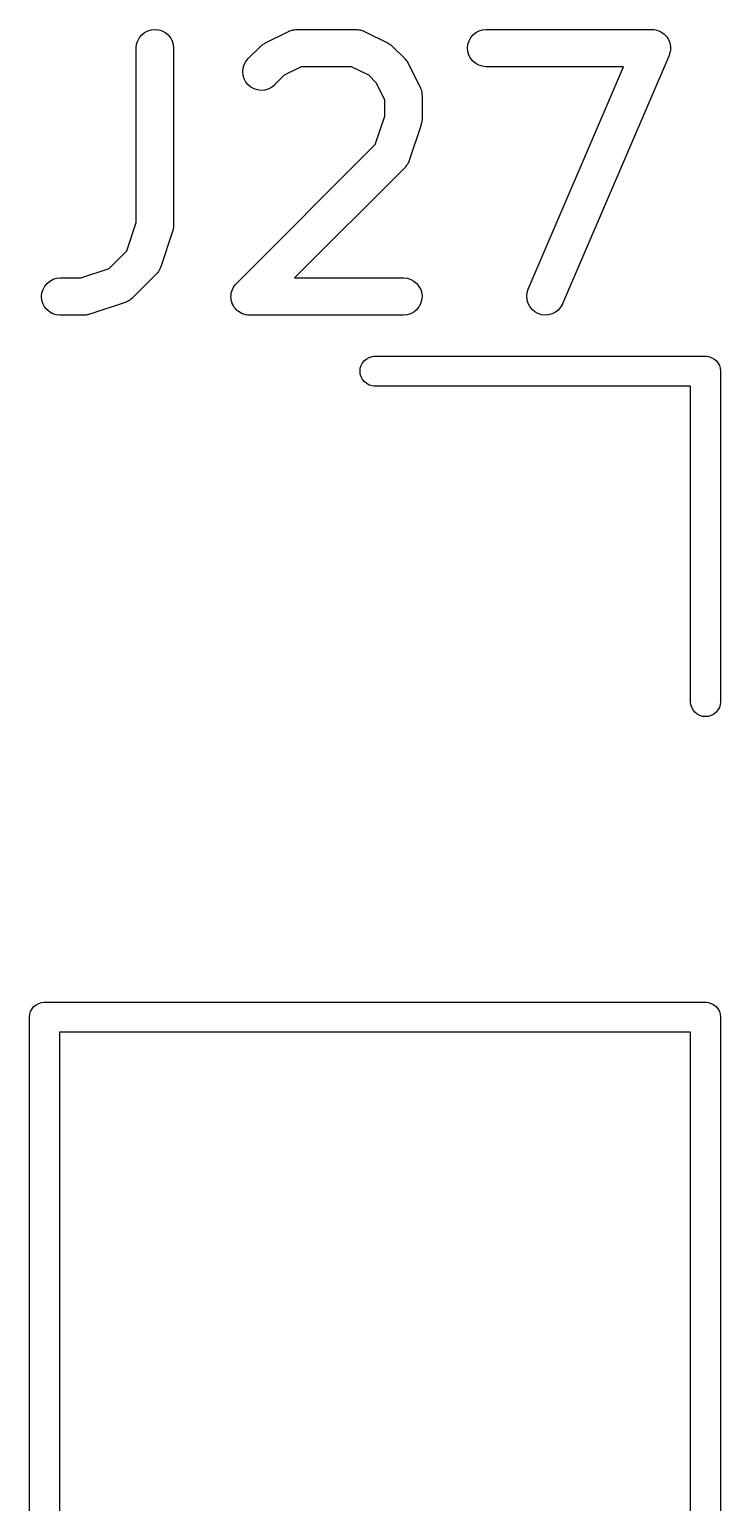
# Model space of a CAD drawing. Extents: x 4.1 to 76.2, y 7.7 to 62.
# Drawn here: x 73.41 to 76.19, y 39.98 to 45.91 of the extents above; entities that cross this region are included whole.
import ezdxf

# ---------------------------------------------------------------- set-up
doc = ezdxf.new("R2010")
doc.units = 0
doc.layers.add('BLACK', color=7, linetype='CONTINUOUS')

msp = doc.modelspace()

# ---------------------------------------------------------------- linework, layer by layer
at = {"layer": 'BLACK', "linetype": 'CONTINUOUS'}
for p, q in [((73.8554, 45.8782), (73.8648, 45.8894)), ((73.8648, 45.8894), (73.8762, 45.8986)), ((73.8762, 45.8986), (73.8892, 45.9054)), ((73.8892, 45.9054), (73.9032, 45.9095)), ((73.9032, 45.9095), (73.9178, 45.9108)), ((73.9178, 45.9108), (73.9324, 45.9093)), ((73.9324, 45.9093), (73.9463, 45.905)), ((73.9463, 45.905), (73.9592, 45.898)), ((73.9592, 45.898), (73.9705, 45.8887)), ((73.9705, 45.8887), (73.9797, 45.8773)), ((74.3599, 45.8553), (74.4552, 45.9029)), ((74.4552, 45.9029), (74.4561, 45.9034)), ((74.4561, 45.9034), (74.4582, 45.9041)), ((74.4582, 45.9041), (74.4601, 45.9052)), ((74.4601, 45.9052), (74.465, 45.9066)), ((74.465, 45.9066), (74.4698, 45.9084)), ((74.4698, 45.9084), (74.472, 45.9088)), ((74.472, 45.9088), (74.4741, 45.9094)), ((74.4741, 45.9094), (74.4792, 45.9099)), ((74.4792, 45.9099), (74.4843, 45.9107)), ((74.4843, 45.9107), (74.4865, 45.9106)), ((74.4865, 45.9106), (74.4887, 45.9108)), ((74.4887, 45.9108), (74.7268, 45.9108)), ((74.7268, 45.9108), (74.7278, 45.9108)), ((74.7278, 45.9108), (74.73, 45.9106)), ((74.73, 45.9106), (74.7322, 45.9106)), ((74.7322, 45.9106), (74.7373, 45.9098)), ((74.7373, 45.9098), (74.7424, 45.9092)), ((74.7424, 45.9092), (74.7445, 45.9085)), ((74.7445, 45.9085), (74.7467, 45.9081)), ((74.7467, 45.9081), (74.7515, 45.9063)), ((74.7515, 45.9063), (74.7563, 45.9048)), ((74.7563, 45.9048), (74.7583, 45.9037)), ((74.7583, 45.9037), (74.7603, 45.9029)), ((74.7603, 45.9029), (74.8556, 45.8553)), ((75.1884, 45.8778), (75.1978, 45.889)), ((75.1978, 45.889), (75.2091, 45.8983)), ((75.2091, 45.8983), (75.222, 45.9052)), ((75.222, 45.9052), (75.236, 45.9094)), ((75.236, 45.9094), (75.2506, 45.9108)), ((75.2506, 45.9108), (75.9173, 45.9108)), ((75.9173, 45.9108), (75.9183, 45.9108)), ((75.9183, 45.9108), (75.9186, 45.9108)), ((75.9186, 45.9108), (75.9188, 45.9108)), ((75.9188, 45.9108), (75.926, 45.91)), ((75.926, 45.91), (75.9329, 45.9092)), ((75.9329, 45.9092), (75.9331, 45.9091)), ((75.9331, 45.9091), (75.9334, 45.9091)), ((75.9334, 45.9091), (75.9402, 45.9069)), ((75.9402, 45.9069), (75.9468, 45.9048)), ((75.9468, 45.9048), (75.947, 45.9046)), ((75.947, 45.9046), (75.9473, 45.9045)), ((75.9473, 45.9045), (75.9534, 45.9011)), ((75.9534, 45.9011), (75.9596, 45.8977)), ((75.9596, 45.8977), (75.9599, 45.8975)), ((75.9599, 45.8975), (75.9601, 45.8974)), ((75.9601, 45.8974), (75.9654, 45.8928)), ((75.9654, 45.8928), (75.9709, 45.8883)), ((75.9709, 45.8883), (75.971, 45.8881)), ((75.971, 45.8881), (75.9712, 45.8879)), ((75.9712, 45.8879), (75.9757, 45.8823)), ((73.8423, 45.8369), (73.8439, 45.8514)), ((73.8423, 45.8358), (73.8423, 45.8369)), ((73.8423, 45.1337), (73.8423, 45.8358)), ((73.8439, 45.8514), (73.8483, 45.8654)), ((73.8483, 45.8654), (73.8554, 45.8782)), ((73.9797, 45.8773), (73.9866, 45.8644)), ((73.9866, 45.8644), (73.9908, 45.8504)), ((73.9908, 45.8504), (73.9923, 45.8358)), ((73.9923, 45.8358), (73.9923, 45.1215)), ((74.2928, 45.7936), (74.3404, 45.8412)), ((74.3404, 45.8412), (74.3412, 45.842)), ((74.3412, 45.842), (74.3445, 45.8446)), ((74.3445, 45.8446), (74.3475, 45.8475)), ((74.3475, 45.8475), (74.3502, 45.8492)), ((74.3502, 45.8492), (74.3526, 45.8511)), ((74.3526, 45.8511), (74.3564, 45.853)), ((74.3564, 45.853), (74.3599, 45.8553)), ((74.8556, 45.8553), (74.8565, 45.8548)), ((74.8565, 45.8548), (74.86, 45.8525)), ((74.86, 45.8525), (74.8638, 45.8505)), ((74.8638, 45.8505), (74.8662, 45.8485)), ((74.8662, 45.8485), (74.8688, 45.8468)), ((74.8688, 45.8468), (74.8718, 45.8439)), ((74.8718, 45.8439), (74.8751, 45.8412)), ((74.8751, 45.8412), (74.9227, 45.7936)), ((75.1756, 45.8363), (75.1771, 45.8509)), ((75.1769, 45.8218), (75.1756, 45.8363)), ((75.1771, 45.8509), (75.1815, 45.8649)), ((75.1815, 45.8649), (75.1884, 45.8778)), ((75.9757, 45.8823), (75.98, 45.8769)), ((75.98, 45.8769), (75.9802, 45.8767)), ((75.9802, 45.8767), (75.9803, 45.8764)), ((75.9803, 45.8764), (75.9836, 45.8701)), ((75.9836, 45.8701), (75.9868, 45.8639)), ((75.9868, 45.8639), (75.9869, 45.8637)), ((75.9869, 45.8637), (75.987, 45.8634)), ((75.987, 45.8634), (75.9889, 45.8567)), ((75.9889, 45.8567), (75.9909, 45.8499)), ((75.9909, 45.8499), (75.991, 45.8496)), ((75.991, 45.8496), (75.991, 45.8494)), ((75.991, 45.8494), (75.9916, 45.8424)), ((75.9923, 45.8348), (75.9915, 45.8277)), ((75.9916, 45.8424), (75.9923, 45.8353)), ((75.9923, 45.8353), (75.9922, 45.835)), ((75.9922, 45.835), (75.9923, 45.8348)), ((74.2723, 45.7554), (74.2766, 45.7694)), ((74.2766, 45.7694), (74.2835, 45.7823)), ((74.2835, 45.7823), (74.2928, 45.7936)), ((74.9227, 45.7936), (74.9234, 45.7929)), ((74.9234, 45.7929), (74.9261, 45.7896)), ((74.9261, 45.7896), (74.9289, 45.7865)), ((74.9289, 45.7865), (74.9306, 45.7839)), ((74.9306, 45.7839), (74.9326, 45.7814)), ((74.9326, 45.7814), (74.9345, 45.7777)), ((74.9345, 45.7777), (74.9367, 45.7741)), ((74.9367, 45.7741), (74.9844, 45.6789)), ((75.1811, 45.8077), (75.1769, 45.8218)), ((75.1879, 45.7948), (75.1811, 45.8077)), ((75.197, 45.7833), (75.1879, 45.7948)), ((75.2082, 45.7739), (75.197, 45.7833)), ((75.2211, 45.7669), (75.2082, 45.7739)), ((75.9862, 45.8063), (75.5576, 44.8063)), ((75.9863, 45.8065), (75.9862, 45.8063)), ((75.9864, 45.8068), (75.9863, 45.8065)), ((75.9885, 45.8135), (75.9864, 45.8068)), ((75.9906, 45.8202), (75.9885, 45.8135)), ((75.9907, 45.8205), (75.9906, 45.8202)), ((75.9915, 45.8277), (75.9907, 45.8207)), ((75.9907, 45.8207), (75.9907, 45.8205)), ((74.2708, 45.7408), (74.2723, 45.7554)), ((74.2722, 45.7263), (74.2708, 45.7408)), ((74.2764, 45.7122), (74.2722, 45.7263)), ((74.2832, 45.6993), (74.2764, 45.7122)), ((74.4379, 45.7266), (74.3989, 45.6875)), ((74.5064, 45.7608), (74.4379, 45.7266)), ((74.7091, 45.7608), (74.5064, 45.7608)), ((74.7776, 45.7266), (74.7091, 45.7608)), ((74.808, 45.6962), (74.7776, 45.7266)), ((75.235, 45.7625), (75.2211, 45.7669)), ((75.2496, 45.7608), (75.235, 45.7625)), ((75.2506, 45.7608), (75.2496, 45.7608)), ((75.8035, 45.7608), (75.2506, 45.7608)), ((75.4198, 44.8654), (75.8035, 45.7608)), ((74.2924, 45.6879), (74.2832, 45.6993)), ((74.3037, 45.6785), (74.2924, 45.6879)), ((74.3165, 45.6715), (74.3037, 45.6785)), ((74.3305, 45.6672), (74.3165, 45.6715)), ((74.3451, 45.6656), (74.3305, 45.6672)), ((74.3596, 45.6669), (74.3451, 45.6656)), ((74.3737, 45.6709), (74.3596, 45.6669)), ((74.3867, 45.6777), (74.3737, 45.6709)), ((74.3981, 45.6868), (74.3867, 45.6777)), ((74.3989, 45.6875), (74.3981, 45.6868)), ((74.8423, 45.6276), (74.808, 45.6962)), ((74.9844, 45.6789), (74.9848, 45.6779)), ((74.9848, 45.6779), (74.9856, 45.6759)), ((74.9856, 45.6759), (74.9866, 45.6739)), ((74.9866, 45.6739), (74.9881, 45.669)), ((74.9881, 45.669), (74.9899, 45.6642)), ((74.9899, 45.6642), (74.9902, 45.662)), ((74.9902, 45.662), (74.9908, 45.6599)), ((74.9908, 45.6599), (74.9913, 45.6548)), ((74.9913, 45.6548), (74.9921, 45.6497)), ((74.8423, 45.5623), (74.8423, 45.6276)), ((74.9921, 45.6497), (74.9921, 45.6475)), ((74.9921, 45.6475), (74.9923, 45.6453)), ((74.9923, 45.6453), (74.9923, 45.5501)), ((74.8041, 45.4478), (74.8423, 45.5623)), ((74.9906, 45.5345), (74.9894, 45.5305)), ((74.991, 45.5376), (74.9906, 45.5345)), ((74.9917, 45.5407), (74.991, 45.5376)), ((74.9918, 45.5449), (74.9917, 45.5407)), ((74.9923, 45.5491), (74.9918, 45.5449)), ((74.9923, 45.5501), (74.9923, 45.5491)), ((74.9884, 45.5264), (74.9408, 45.3835)), ((74.9894, 45.5305), (74.9884, 45.5264)), ((74.2452, 44.8889), (74.8041, 45.4478)), ((74.9227, 45.3542), (74.4793, 44.9108)), ((74.9241, 45.3559), (74.9227, 45.3542)), ((74.9257, 45.3574), (74.9241, 45.3559)), ((74.9287, 45.3616), (74.9257, 45.3574)), ((74.932, 45.3655), (74.9287, 45.3616)), ((74.933, 45.3675), (74.932, 45.3655)), ((74.9343, 45.3693), (74.933, 45.3675)), ((74.9365, 45.3739), (74.9343, 45.3693)), ((74.9389, 45.3784), (74.9365, 45.3739)), ((74.9395, 45.3805), (74.9389, 45.3784)), ((74.9405, 45.3825), (74.9395, 45.3805)), ((74.9408, 45.3835), (74.9405, 45.3825)), ((73.8041, 45.0192), (73.8423, 45.1337)), ((73.9923, 45.1205), (73.9918, 45.1163)), ((73.9923, 45.1215), (73.9923, 45.1205)), ((73.9884, 45.0978), (73.9408, 44.955)), ((73.9894, 45.1019), (73.9884, 45.0978)), ((73.9906, 45.1059), (73.9894, 45.1019)), ((73.991, 45.109), (73.9906, 45.1059)), ((73.9917, 45.1121), (73.991, 45.109)), ((73.9918, 45.1163), (73.9917, 45.1121)), ((73.7339, 44.949), (73.8041, 45.0192)), ((73.6194, 44.9108), (73.7339, 44.949)), ((73.933, 44.9389), (73.932, 44.937)), ((73.9343, 44.9407), (73.933, 44.9389)), ((73.9365, 44.9453), (73.9343, 44.9407)), ((73.9389, 44.9499), (73.9365, 44.9453)), ((73.9395, 44.952), (73.9389, 44.9499)), ((73.9405, 44.954), (73.9395, 44.952)), ((73.9408, 44.955), (73.9405, 44.954)), ((73.4741, 44.8778), (73.4835, 44.889)), ((73.4835, 44.889), (73.4948, 44.8983)), ((73.4948, 44.8983), (73.5077, 44.9052)), ((73.5077, 44.9052), (73.5218, 44.9094)), ((73.5218, 44.9094), (73.5363, 44.9108)), ((73.5363, 44.9108), (73.6194, 44.9108)), ((73.9227, 44.9256), (73.8275, 44.8304)), ((73.9241, 44.9273), (73.9227, 44.9256)), ((73.9257, 44.9288), (73.9241, 44.9273)), ((73.9287, 44.933), (73.9257, 44.9288)), ((73.932, 44.937), (73.9287, 44.933)), ((74.236, 44.8778), (74.2407, 44.8833)), ((74.2407, 44.8833), (74.2452, 44.8889)), ((74.4793, 44.9108), (74.9173, 44.9108)), ((74.9173, 44.9108), (74.9183, 44.9108)), ((74.9183, 44.9108), (74.9329, 44.9092)), ((74.9329, 44.9092), (74.9468, 44.9048)), ((74.9468, 44.9048), (74.9596, 44.8977)), ((74.9596, 44.8977), (74.9709, 44.8883)), ((74.9709, 44.8883), (74.98, 44.8769)), ((73.4613, 44.8363), (73.4629, 44.8509)), ((73.4627, 44.8218), (73.4613, 44.8363)), ((73.4668, 44.8077), (73.4627, 44.8218)), ((73.4629, 44.8509), (73.4672, 44.8649)), ((73.4672, 44.8649), (73.4741, 44.8778)), ((73.8153, 44.8205), (73.8133, 44.8195)), ((73.8193, 44.8237), (73.8153, 44.8205)), ((73.8235, 44.8267), (73.8193, 44.8237)), ((73.825, 44.8283), (73.8235, 44.8267)), ((73.8267, 44.8297), (73.825, 44.8283)), ((73.8275, 44.8304), (73.8267, 44.8297)), ((74.2232, 44.8363), (74.224, 44.8434)), ((74.2232, 44.8362), (74.2232, 44.8363)), ((74.2232, 44.8361), (74.2232, 44.8362)), ((74.2239, 44.8289), (74.2232, 44.8361)), ((74.2246, 44.8218), (74.2239, 44.8289)), ((74.224, 44.8434), (74.2247, 44.8506)), ((74.2246, 44.8216), (74.2246, 44.8218)), ((74.2246, 44.8215), (74.2246, 44.8216)), ((74.2267, 44.8146), (74.2246, 44.8215)), ((74.2247, 44.8508), (74.2248, 44.8509)), ((74.2247, 44.8506), (74.2247, 44.8508)), ((74.2248, 44.8509), (74.2269, 44.8578)), ((74.2269, 44.8578), (74.229, 44.8646)), ((74.229, 44.8648), (74.2291, 44.8649)), ((74.229, 44.8646), (74.229, 44.8648)), ((74.2291, 44.8649), (74.2325, 44.8712)), ((74.2325, 44.8712), (74.2359, 44.8775)), ((74.2359, 44.8775), (74.236, 44.8776)), ((74.236, 44.8776), (74.236, 44.8778)), ((74.98, 44.8769), (74.9868, 44.8639)), ((74.9907, 44.8207), (74.9864, 44.8068)), ((74.9868, 44.8639), (74.9909, 44.8499)), ((74.9923, 44.8353), (74.9907, 44.8207)), ((74.9909, 44.8499), (74.9923, 44.8353)), ((75.4137, 44.8369), (75.4153, 44.8514)), ((75.4149, 44.8223), (75.4137, 44.8369)), ((75.419, 44.8082), (75.4149, 44.8223)), ((75.4153, 44.8514), (75.4198, 44.8654)), ((73.4736, 44.7948), (73.4668, 44.8077)), ((73.4827, 44.7833), (73.4736, 44.7948)), ((73.4939, 44.7739), (73.4827, 44.7833)), ((73.5068, 44.7669), (73.4939, 44.7739)), ((73.5207, 44.7625), (73.5068, 44.7669)), ((73.5353, 44.7608), (73.5207, 44.7625)), ((73.6358, 44.7612), (73.6316, 44.7608)), ((73.64, 44.7613), (73.6358, 44.7612)), ((73.643, 44.7619), (73.64, 44.7613)), ((73.6461, 44.7622), (73.643, 44.7619)), ((73.6502, 44.7635), (73.6461, 44.7622)), ((73.6543, 44.7643), (73.6502, 44.7635)), ((73.6553, 44.7647), (73.6543, 44.7643)), ((73.7981, 44.8123), (73.6553, 44.7647)), ((73.8001, 44.8132), (73.7981, 44.8123)), ((73.8023, 44.8138), (73.8001, 44.8132)), ((73.8068, 44.8162), (73.8023, 44.8138)), ((73.8115, 44.8182), (73.8068, 44.8162)), ((73.8133, 44.8195), (73.8115, 44.8182)), ((74.2287, 44.8077), (74.2267, 44.8146)), ((74.2287, 44.8076), (74.2287, 44.8077)), ((74.2288, 44.8075), (74.2287, 44.8076)), ((74.2322, 44.8009), (74.2288, 44.8075)), ((74.2355, 44.7948), (74.2322, 44.8009)), ((74.2356, 44.7947), (74.2355, 44.7948)), ((74.2356, 44.7945), (74.2356, 44.7947)), ((74.2402, 44.7889), (74.2356, 44.7945)), ((74.2446, 44.7833), (74.2402, 44.7889)), ((74.2447, 44.7833), (74.2446, 44.7833)), ((74.2448, 44.7832), (74.2447, 44.7833)), ((74.2503, 44.7786), (74.2448, 44.7832)), ((74.2559, 44.7739), (74.2503, 44.7786)), ((74.256, 44.7739), (74.2559, 44.7739)), ((74.2561, 44.7738), (74.256, 44.7739)), ((74.2624, 44.7703), (74.2561, 44.7738)), ((74.2687, 44.7669), (74.2624, 44.7703)), ((74.2688, 44.7668), (74.2687, 44.7669)), ((74.2689, 44.7668), (74.2688, 44.7668)), ((74.2758, 44.7646), (74.2689, 44.7668)), ((74.2826, 44.7625), (74.2758, 44.7646)), ((74.2828, 44.7624), (74.2826, 44.7625)), ((74.2829, 44.7624), (74.2828, 44.7624)), ((74.29, 44.7616), (74.2829, 44.7624)), ((74.2972, 44.7608), (74.29, 44.7616)), ((74.9318, 44.7622), (74.9173, 44.7608)), ((74.9459, 44.7665), (74.9318, 44.7622)), ((74.9588, 44.7734), (74.9459, 44.7665)), ((74.9701, 44.7826), (74.9588, 44.7734)), ((74.9795, 44.7939), (74.9701, 44.7826)), ((74.9864, 44.8068), (74.9795, 44.7939)), ((75.4257, 44.7952), (75.419, 44.8082)), ((75.4348, 44.7837), (75.4257, 44.7952)), ((75.4459, 44.7742), (75.4348, 44.7837)), ((75.4587, 44.7671), (75.4459, 44.7742)), ((75.4726, 44.7626), (75.4587, 44.7671)), ((75.4871, 44.7608), (75.4726, 44.7626)), ((75.5017, 44.762), (75.4871, 44.7608)), ((75.5158, 44.7659), (75.5017, 44.762)), ((75.5289, 44.7725), (75.5158, 44.7659)), ((75.5404, 44.7815), (75.5289, 44.7725)), ((75.55, 44.7926), (75.5404, 44.7815)), ((75.5572, 44.8053), (75.55, 44.7926)), ((75.5576, 44.8063), (75.5572, 44.8053)), ((73.5363, 44.7608), (73.5353, 44.7608)), ((73.6316, 44.7608), (73.5363, 44.7608)), ((74.2974, 44.7608), (74.2972, 44.7608)), ((74.2975, 44.7608), (74.2974, 44.7608)), ((74.2974, 44.7608), (74.2974, 44.7608)), ((74.2982, 44.7608), (74.2975, 44.7608)), ((74.9173, 44.7608), (74.2982, 44.7608)), ((74.7604, 44.578), (74.7695, 44.5855)), ((74.7695, 44.5855), (74.7799, 44.5911)), ((74.7799, 44.5911), (74.7912, 44.5945)), ((74.7912, 44.5945), (74.8001, 44.5954)), ((74.8001, 44.5954), (76.1301, 44.5954)), ((76.1301, 44.5954), (76.133, 44.5957)), ((76.133, 44.5957), (76.1359, 44.5954)), ((76.1359, 44.5954), (76.1359, 44.5954)), ((76.1359, 44.5954), (76.1448, 44.5945)), ((76.1448, 44.5945), (76.1561, 44.5911)), ((76.1561, 44.5911), (76.1665, 44.5855)), ((76.1665, 44.5855), (76.1756, 44.578)), ((74.7427, 44.5354), (74.7439, 44.5472)), ((74.7439, 44.5236), (74.7427, 44.5354)), ((74.7439, 44.5472), (74.7473, 44.5585)), ((74.7473, 44.5585), (74.7529, 44.5689)), ((74.7529, 44.5689), (74.7604, 44.578)), ((76.1756, 44.578), (76.1831, 44.5689)), ((76.1831, 44.5689), (76.1887, 44.5585)), ((76.1887, 44.5585), (76.1921, 44.5472)), ((76.1921, 44.5472), (76.1933, 44.5354)), ((76.1933, 44.5354), (76.193, 44.5325)), ((76.193, 44.5325), (76.193, 43.2025)), ((74.7473, 44.5123), (74.7439, 44.5236)), ((74.7529, 44.5019), (74.7473, 44.5123)), ((74.7604, 44.4928), (74.7529, 44.5019)), ((74.7695, 44.4853), (74.7604, 44.4928)), ((74.7799, 44.4797), (74.7695, 44.4853)), ((74.7912, 44.4763), (74.7799, 44.4797)), ((74.8001, 44.4754), (74.7912, 44.4763)), ((76.073, 44.4754), (74.8001, 44.4754)), ((76.073, 43.2025), (76.073, 44.4754)), ((76.0739, 43.1936), (76.073, 43.2025)), ((76.0773, 43.1823), (76.0739, 43.1936)), ((76.0829, 43.1719), (76.0773, 43.1823)), ((76.0904, 43.1628), (76.0829, 43.1719)), ((76.0995, 43.1553), (76.0904, 43.1628)), ((76.1756, 43.1628), (76.1665, 43.1553)), ((76.1831, 43.1719), (76.1756, 43.1628)), ((76.1887, 43.1823), (76.1831, 43.1719)), ((76.1921, 43.1936), (76.1887, 43.1823)), ((76.193, 43.2025), (76.1921, 43.1936)), ((76.1099, 43.1497), (76.0995, 43.1553)), ((76.1212, 43.1463), (76.1099, 43.1497)), ((76.133, 43.1451), (76.1212, 43.1463)), ((76.1448, 43.1463), (76.133, 43.1451)), ((76.1561, 43.1497), (76.1448, 43.1463)), ((76.1665, 43.1553), (76.1561, 43.1497)), ((73.4229, 41.9689), (73.4304, 41.978)), ((73.4304, 41.978), (73.4395, 41.9855)), ((73.4395, 41.9855), (73.4499, 41.9911)), ((73.4499, 41.9911), (73.4612, 41.9945)), ((73.4612, 41.9945), (73.4701, 41.9954)), ((73.4701, 41.9954), (73.473, 41.9957)), ((73.473, 41.9957), (73.4759, 41.9954)), ((73.4759, 41.9954), (76.1301, 41.9954)), ((76.1301, 41.9954), (76.133, 41.9957)), ((76.133, 41.9957), (76.1359, 41.9954)), ((76.1359, 41.9954), (76.1359, 41.9954)), ((76.1359, 41.9954), (76.1448, 41.9945)), ((76.1448, 41.9945), (76.1561, 41.9911)), ((76.1561, 41.9911), (76.1665, 41.9855)), ((76.1665, 41.9855), (76.1756, 41.978)), ((76.1756, 41.978), (76.1831, 41.9689)), ((73.4127, 41.9354), (73.4139, 41.9472)), ((73.413, 41.9325), (73.4127, 41.9354)), ((73.413, 34.2584), (73.413, 41.9325)), ((73.4139, 41.9472), (73.4173, 41.9585)), ((73.4173, 41.9585), (73.4229, 41.9689)), ((76.1831, 41.9689), (76.1887, 41.9585)), ((76.1887, 41.9585), (76.1921, 41.9472)), ((76.1921, 41.9472), (76.1933, 41.9354)), ((76.1933, 41.9354), (76.193, 41.9325)), ((76.193, 41.9325), (76.193, 34.2583)), ((73.533, 41.8754), (73.533, 34.3154)), ((76.073, 41.8754), (73.533, 41.8754)), ((76.073, 34.3154), (76.073, 41.8754))]:
    msp.add_line(p, q, dxfattribs=at)

doc.saveas('drawing.dxf')
